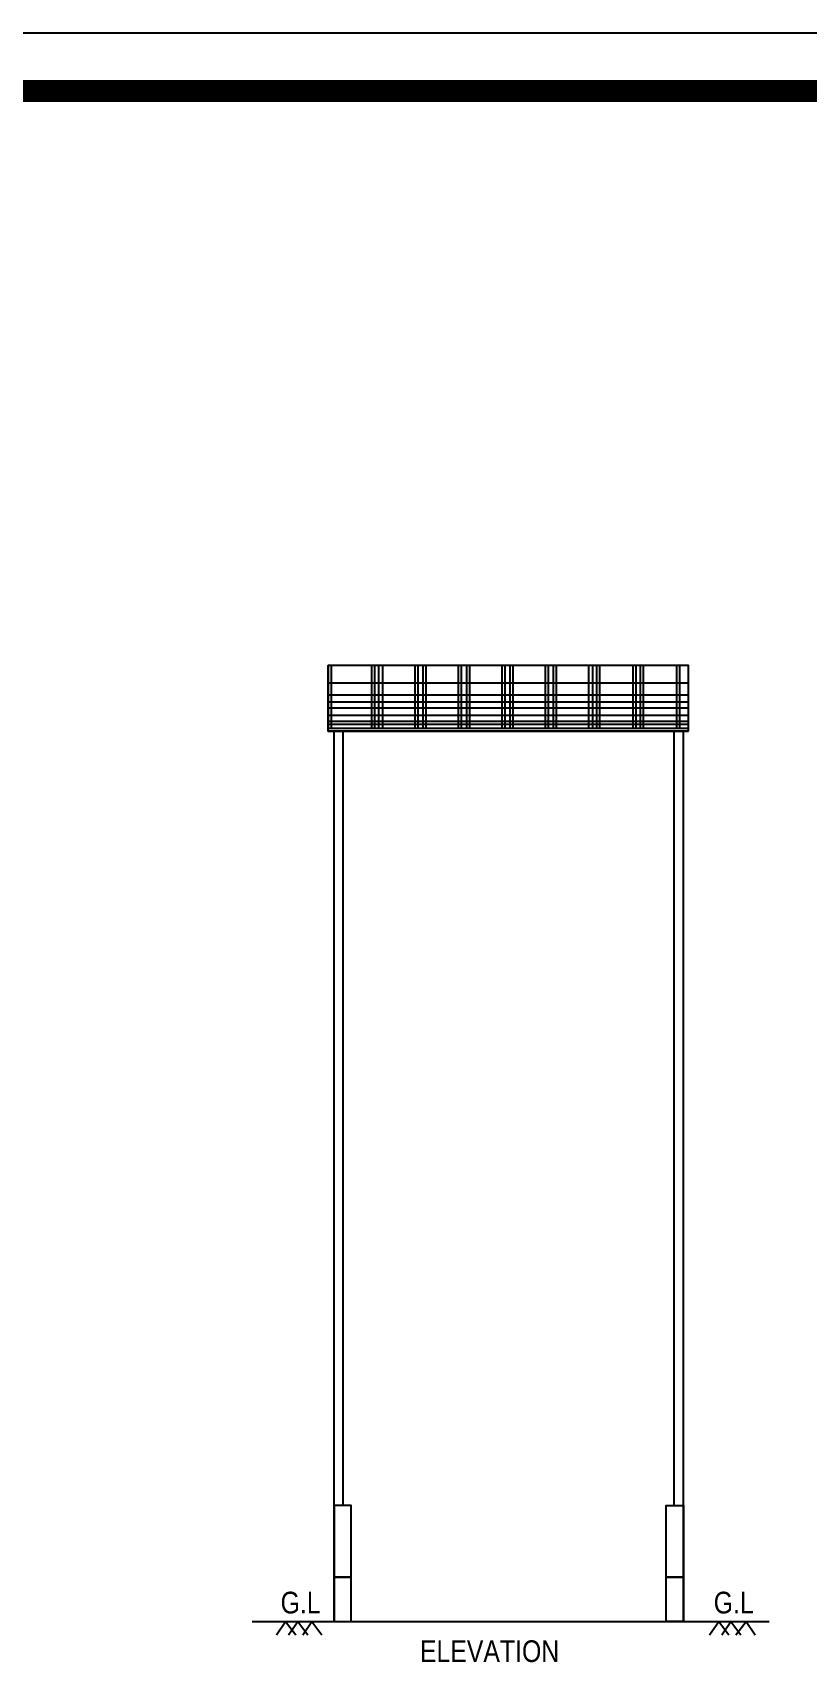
# Model space of a CAD drawing. Header units: metres. Extents: x -941 to 1333, y -28 to 1490.
# Drawn here: x 1009.25 to 1019.97, y 404.06 to 426.77 of the extents above; entities that cross this region are included whole.
import ezdxf

# ---------------------------------------------------------------- set-up
doc = ezdxf.new("R2010")
doc.units = ezdxf.units.M
doc.layers.add('window', color=3, linetype='Continuous')
doc.styles.add('style2A', font='swissc.ttf')

msp = doc.modelspace()

# ---------------------------------------------------------------- linework, layer by layer
msp.add_lwpolyline([(959.37921, 426.76802), (1077.98196, 426.76789), (1077.98196, 342.87839), (959.37921, 342.87851)], close=True)
at = {"const_width": 0.3036}
msp.add_lwpolyline([(960.18379, 343.6831), (1077.17738, 343.68297), (1077.17738, 425.96331), (960.18379, 425.96343)], close=True, dxfattribs=at)
at = {"lineweight": 25}
for points in [[(1018.32238, 417.09875), (1018.32238, 418.00722), (1013.3328, 418.00722), (1013.3328, 417.14068), (1018.32238, 417.14068)], [(1013.3328, 417.09875), (1013.3328, 418.00722)], [(1013.37473, 418.00722), (1013.37473, 417.14068)], [(1013.93379, 418.00722), (1013.93379, 417.14068)], [(1013.97572, 418.00722), (1013.97572, 417.14068)], [(1014.03162, 418.00722), (1014.03162, 417.14068)], [(1014.08753, 418.00722), (1014.08753, 417.14068)], [(1014.53477, 418.00722), (1014.53477, 417.14068)], [(1014.5767, 418.00722), (1014.5767, 417.14068)], [(1014.64659, 418.00722), (1014.64659, 417.14068)], [(1014.68851, 418.00722), (1014.68851, 417.14068)], [(1015.13576, 418.00722), (1015.13576, 417.14068)], [(1015.17769, 418.00722), (1015.17769, 417.14068)], [(1015.24757, 418.00722), (1015.24757, 417.14068)], [(1015.2895, 418.00722), (1015.2895, 417.14068)], [(1015.73674, 418.00722), (1015.73674, 417.14068)], [(1015.77867, 418.00722), (1015.77867, 417.14068)], [(1015.84856, 418.00722), (1015.84856, 417.14068)], [(1015.89048, 418.00722), (1015.89048, 417.14068)], [(1016.33773, 418.00722), (1016.33773, 417.14068)], [(1016.37966, 418.00722), (1016.37966, 417.14068)], [(1016.44954, 418.00722), (1016.44954, 417.14068)], [(1016.49147, 418.00722), (1016.49147, 417.14068)], [(1016.93871, 418.00722), (1016.93871, 417.14068)], [(1016.99462, 418.00722), (1016.99462, 417.14068)], [(1017.05053, 418.00722), (1017.05053, 417.14068)], [(1017.09246, 418.00722), (1017.09246, 417.14068)], [(1017.55368, 418.00722), (1017.55368, 417.14068)], [(1017.59561, 418.00722), (1017.59561, 417.14068)], [(1017.65151, 418.02119), (1017.65151, 417.14068)], [(1017.69344, 418.02119), (1017.69344, 417.14068)], [(1018.15466, 418.00722), (1018.15466, 417.14068)], [(1018.19659, 418.00722), (1018.19659, 417.14068)], [(1013.3328, 417.76962), (1018.32238, 417.76962)], [(1013.3328, 417.6019), (1018.32238, 417.6019)], [(1013.3328, 417.50407), (1018.32238, 417.50407)], [(1013.3328, 417.42021), (1018.32238, 417.42021)], [(1013.3328, 417.32237), (1018.32238, 417.32237)], [(1013.3328, 417.23852), (1018.32238, 417.23852)], [(1013.3328, 417.19659), (1018.32238, 417.19659)], [(1018.32238, 417.09875), (1013.3328, 417.09875), (1018.32238, 417.09875)], [(1013.41666, 404.77157), (1013.41666, 405.38653), (1013.41666, 406.37885), (1013.41666, 417.09875)], [(1013.54245, 406.37885), (1013.54245, 417.09875)], [(1018.12671, 406.37885), (1018.12671, 417.09875)], [(1018.2525, 404.77157), (1018.2525, 405.38653), (1018.2525, 406.37885), (1018.2525, 417.09875)], [(1013.65426, 404.77157), (1013.65426, 405.38653), (1013.65426, 406.37885), (1013.41666, 406.37885)], [(1018.0149, 404.77157), (1018.0149, 405.38653), (1018.0149, 406.37885), (1018.2525, 406.37885)], [(1012.28457, 404.77157), (1019.44049, 404.77157)], [(1012.62001, 404.58987), (1012.74579, 404.77157), (1012.88556, 404.58987)], [(1012.78772, 404.58987), (1012.91351, 404.77157), (1013.05328, 404.58987)], [(1012.98339, 404.58987), (1013.10918, 404.77157), (1013.24895, 404.58987)], [(1018.61588, 404.58987), (1018.74167, 404.77157), (1018.88143, 404.58987)], [(1018.7836, 404.58987), (1018.90939, 404.77157), (1019.04915, 404.58987)], [(1018.97927, 404.58987), (1019.11903, 404.77157), (1019.24482, 404.58987)]]:
    msp.add_lwpolyline(points, dxfattribs=at)
for points in [[(1013.65426, 406.37885), (1013.41666, 406.37885), (1013.41666, 405.38653), (1013.65426, 405.38653)], [(1018.0149, 406.37885), (1018.2525, 406.37885), (1018.2525, 405.38653), (1018.0149, 405.38653)], [(1013.65426, 405.38653), (1013.41666, 405.38653), (1013.41666, 404.77157), (1013.65426, 404.77157)], [(1018.0149, 405.38653), (1018.2525, 405.38653), (1018.2525, 404.77157), (1018.0149, 404.77157)]]:
    msp.add_lwpolyline(points, close=True, dxfattribs=at)
at = {"layer": 'window'}
msp.add_lwpolyline([(959.37921, 342.87839), (959.37921, 426.76814), (1077.98196, 426.76814), (1077.98196, 342.87839)], close=True, dxfattribs=at)

# ---------------------------------------------------------------- texts
at = {"char_height": 0.3, "attachment_point": 7, "style": 'style2A'}
for s, insert in [('G.L', (1012.67591, 404.87989)), ('G.L', (1018.67179, 404.87989)), ('ELEVATION', (1014.60466, 404.20727))]:
    msp.add_mtext(s, dxfattribs=dict(at, insert=insert))

doc.saveas('drawing.dxf')
